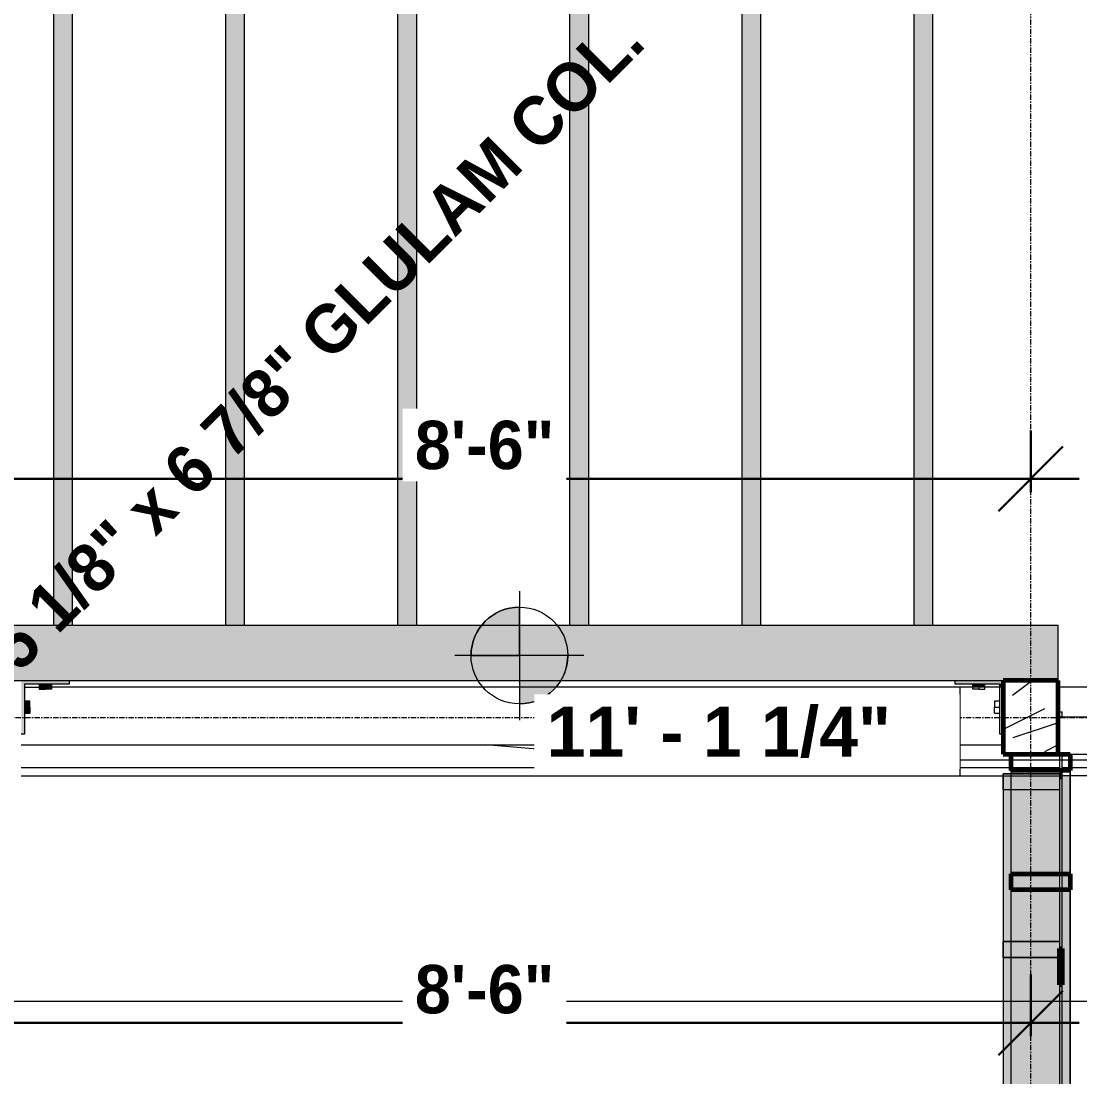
# Model space of a CAD drawing. Header units: inches. Extents: x -3226 to -1722, y 8184 to 8997.
# Drawn here: x -2425.6 to -2327.2, y 8593.1 to 8691.3 of the extents above; entities that cross this region are included whole.
import ezdxf

# ---------------------------------------------------------------- set-up
doc = ezdxf.new("R2010")
doc.units = ezdxf.units.IN
doc.header["$MEASUREMENT"] = 0
doc.linetypes.add('Grid Line 1_2_', pattern=[0.8749999999999999, 0.4999999999999999, -0.125, 0.125, -0.125])
for name, color, linetype, lineweight in [('A-ANNO-DIMS-1', 211, 'Continuous', 30), ('A-GLAZ-CWMG', 51, 'Continuous', 9), ('A-GLAZ-CWMG-2', 51, 'Continuous', 60), ('G-ANNO-DIMS', 111, 'Continuous', 9), ('G-ANNO-SYMB', 111, 'Continuous', 9), ('I-WALL', 2, 'Continuous', 18), ('S-BEAM', 12, 'Continuous', 9), ('S-BEAM-1', 63, 'Continuous', 9), ('S-BEAM-2', 143, 'Continuous', 9), ('S-BEAM-3', 193, 'Continuous', 9), ('S-BEAM-4', 12, 'Continuous', 60), ('S-COLS', 52, 'Continuous', 9), ('S-COLS-1', 7, 'Continuous', 9), ('S-COLS-2', 52, 'Continuous', 60), ('S-COLS-IDEN', 171, 'Continuous', 9), ('S-FSTN', 2, 'Continuous', 9), ('S-GRID-1', 1, 'Grid Line 1_2_', 9)]:
    doc.layers.add(name, color=color, linetype=linetype, lineweight=lineweight)
doc.layers.add('A-GLAZ-CWMG-1', color=235, linetype='Continuous', lineweight=9, transparency=0.4)
doc.styles.add('Arial_B', font='arialbd.ttf', dxfattribs={"height": 4.642857142857141})
doc.styles.add('Century Gothic_B', font='GOTHICB.TTF', dxfattribs={"height": 4.499999999999996})
doc.dimstyles.new('OD__1__Tol__', dxfattribs={"dimscale": 12, "dimtxt": 4.698757213728865, "dimasz": 0.5, "dimexe": 0.375, "dimexo": 0.2500000000000001, "dimgap": 0.06250000000000001, "dimtad": 1, "dimdec": 0, "dimzin": 3, "dimdsep": 46, "dimlunit": 4, "dimtxsty": 'Century Gothic_B', "dimblk1": 'OBLIQUE', "dimblk2": 'OBLIQUE', "dimsah": 1, "dimcen": 0.09, "dimdle": 0.375, "dimazin": 0, "dimtfac": 1, "dimtdec": 4, "dimtix": 1, "dimtmove": 0, "dimatfit": 3, "dimfxl": 1, "dimtvp": 1, "dimtfill": 1, "dimfrac": 2, "dimtolj": 1, "dimtzin": 0, "dimlwd": 30, "dimlwe": 30, "dimarcsym": 2})

# ---------------------------------------------------------------- blocks, each defined once
blk = doc.blocks.new('Timber-Column - 5 1_8_ x 6 7_8_ GLULAM COL_-1961978-FRAMING - 2ND FLOOR')
at = {"layer": 'S-COLS-1'}
h = blk.add_hatch(dxfattribs=at)
h.set_pattern_fill('FP_2', color=256, style=0, pattern_type=2)
h.set_pattern_definition([(216.87, (2334.973, -4163.885), (23.98977142872239, 15.99364285576162), [3.998, -35.986]), (206.565, (2339.771, -4166.284000000001), (-7.997080657381741, -7.996619158077422), [8.941, -8.941]), (198.435, (2339.771, -4170.282999999999), (-15.99384457876375, -7.997098260641131), [5.057999999999999, -20.23])])
h.paths.add_polyline_path([(-2.562500000002103, -3.437500000001392), (2.562499999999033, -3.437500000001392), (2.562500000000909, 3.437500000002756), (-2.562500000002103, 3.437500000002756), (-2.562500000002103, -0.4065051323297836)], flags=0)
at = {"layer": 'S-COLS-2'}
for p, q in [((-2.562500000000005, 3.437499999999996), (-2.562500000000005, -3.4375)), ((2.562499999999993, 3.437499999999996), (-2.562500000000005, 3.437499999999996)), ((2.562499999999993, -3.4375), (2.562499999999993, 3.437499999999996)), ((-2.562500000000005, -3.4375), (2.562499999999993, -3.4375))]:
    blk.add_line(p, q, dxfattribs=at)
blk = doc.blocks.new('Rectangular Mullion - Stud - Vertical-1966277-FRAMING - 2ND FLOOR')
at = {"layer": 'A-GLAZ-CWMG-2'}
for p, q in [((0, 0), (-1.5, 0)), ((-1.5, 0), (-1.5, -5.500000000000113)), ((0, -1.125000000188057), (0, 0)), ((-1.5, -5.500000000000113), (0, -5.500000000000113))]:
    blk.add_line(p, q, dxfattribs=at)
blk = doc.blocks.new('Rectangular Mullion - Stud - Base_Head-1810186-FRAMING - 2ND FLOOR')
at = {"layer": 'A-GLAZ-CWMG-1'}
for points in [[(-2328.08668384771, 8415.182662755384), (-2328.086683847709, 8433.366256505382), (-2333.586683847733, 8433.366256505384), (-2333.586683847733, 8415.182662755384)], [(-2328.086683847709, 8413.682662755376), (-2328.08668384771, 8415.182662755384), (-2333.586683847733, 8415.182662755384), (-2333.586683847733, 8413.682662755378)]]:
    blk.add_hatch(color=256, dxfattribs=at).paths.add_polyline_path(points, flags=0)
at = {"layer": 'A-GLAZ-CWMG'}
for p, q in [((-2333.586683847729, 8415.18266275538), (-2333.586683847707, 8433.36625650538)), ((-2333.586683847729, 8415.18266275538), (-2333.586683847707, 8433.36625650538)), ((-2328.086683847707, 8433.366256505373), (-2328.086683847729, 8415.182662755373)), ((-2328.086683847729, 8415.182662755373), (-2328.086683847707, 8433.366256505373)), ((-2333.58668384773, 8413.682662755378), (-2333.586683847729, 8415.18266275538)), ((-2333.58668384773, 8413.682662755378), (-2333.586683847729, 8415.18266275538)), ((-2328.086683847729, 8415.182662755373), (-2328.08668384773, 8413.682662755373)), ((-2328.08668384773, 8413.682662755373), (-2328.086683847729, 8415.182662755373))]:
    blk.add_line(p, q, dxfattribs=at)
blk = doc.blocks.new('Rectangular Mullion - Stud - Vertical-V7-FRAMING - 2ND FLOOR')
at = {"layer": 'A-GLAZ-CWMG'}
h = blk.add_hatch(dxfattribs=at)
h.set_pattern_fill('FP_7', color=256, style=0, pattern_type=2)
h.set_pattern_definition([(94.764, (-4151.751, 2328.087), (20.02931618821471, -264.3307305309629), [2.89, -286.108]), (78.69, (-4151.991, 2330.967), (14.76922922221695, 97.84663696919588), [3.671, -118.705]), (45, (-4151.271, 2334.567), (0, 24.0006183670338), [2.715, -31.226]), (43.152, (-4149.351, 2336.487), (358.505906509707, 337.5942767252627), [5.263999999999999, -521.0980000000001]), (77.005, (-4145.511, 2340.087), (-51.50723318222288, -215.1908780011646), [3.202, -316.9979999999999]), (90, (-4144.791, 2343.207), (-24, 24), [6, -18]), (99.46199999999997, (-4144.791, 2349.207), (16.21514078295856, -121.2976095988245), [2.92, -143.067]), (95.711, (-4145.271, 2328.087), (19.24913860139924, -216.4749802242839), [2.412, -238.785]), (90, (-4145.511, 2330.487), (-24, 24), [3.6, -20.4]), (61.699, (-4145.511, 2334.087), (141.1392946647662, 265.5406773952575), [3.543999999999999, -350.8119999999999]), (37.875, (-4143.831, 2337.207), (-122.5849696210112, -92.67717717440348), [5.472999999999999, -268.169]), (50.71100000000001, (-4139.511, 2340.567), (117.3845733059187, 146.1393804379483), [3.411, -337.693]), (83.66, (-4137.351, 2343.207), (18.7314135364156, 192.5853556813908), [4.347, -212.983]), (101.889, (-4136.871, 2347.527), (69.58287241230998, -336.5083835327913), [4.66, -461.336]), (96.70999999999997, (-4137.831, 2328.087), (-26.78553556260882, 215.6725673645682), [4.108, -406.7059999999999]), (86.633, (-4138.311, 2332.167), (21.19016941620646, 384.1656101346299), [4.087, -404.6180000000001]), (56.31, (-4138.071, 2336.247), (-35.07641904094049, -40.61546705707504), [4.327, -82.20700000000001]), (42.51, (-4135.670999999999, 2339.847), (262.0099371695428, 242.1715808872137), [3.907, -386.785]), (75.069, (-4132.791, 2342.487), (69.01056513406328, 264.79744534243), [3.726, -368.854]), (90, (-4131.831, 2346.087), (-24, 24), [2.88, -21.12]), (102.995, (-4131.831, 2348.967), (-51.50723318222286, 215.1908780011647), [3.202, -316.998]), (90, (-4155.831, 2335.527), (-24, 24), [0.063, -23.937]), (226.848, (-4152.231, 2338.887), (337.5942767252627, 358.505906509707), [5.263999999999999, -521.0980000000001]), (243.435, (-4131.831, 2335.047), (-4.799913509046251, -33.59960893084434), [2.147, -51.519]), (261.87, (-4132.791, 2333.127), (-17.27987513798594, -144.9601737037302), [3.394, -166.312]), (293.199, (-4133.271, 2329.767), (53.79380276673779, -117.5174285835651), [1.828, -180.951]), (63.435, (-4152.231, 2338.887), (4.799913509046254, 33.59960893084435), [2.683, -50.982]), (83.29000000000002, (-4151.031, 2341.287), (-26.78553556260885, -215.6725673645682), [4.108, -406.7059999999999]), (100.125, (-4150.550999999999, 2345.367), (-73.66378218911078, 407.7025083790818), [6.826000000000001, -675.804]), (100.305, (-4154.391, 2328.087), (-28.22483880559014, 143.2323319798936), [2.683, -265.6449999999999]), (74.476, (-4154.871, 2330.727), (-74.47540965250317, -263.3122991869006), [4.483999999999999, -443.873]), (47.121, (-4153.670999999999, 2335.047), (-289.8411279118968, -310.289715117597), [4.585, -453.934]), (55.305, (-4150.550999999999, 2338.407), (165.5030354409678, 241.7281733535124), [3.795, -375.679]), (80.538, (-4148.391, 2341.527), (16.21514078295858, 121.2976095988245), [4.38, -141.607]), (96.58200000000001, (-4147.670999999999, 2345.847), (46.17851199007276, -408.2103708731354), [6.281000000000001, -621.859]), (98.13, (-4148.391, 2328.087), (17.27987513798594, -144.9601737037302), [3.394, -166.312]), (78.69, (-4148.871, 2331.447), (14.76922922221695, 97.84663696919588), [3.671, -118.705]), (47.49000000000001, (-4148.151, 2335.047), (-242.1715808872137, -262.0099371695428), [3.907, -386.785]), (45, (-4145.511, 2337.927), (0, 24.0006183670338), [4.412, -29.529]), (72.64600000000002, (-4142.391, 2341.047), (-98.73318410026577, -311.1457208534661), [4.023, -398.29]), (93.36599999999999, (-4141.191, 2344.887), (21.18346445820954, -384.1659799143434), [4.086999999999999, -404.618]), (107.103, (-4141.431, 2348.967), (-75.37452470121625, 238.96152613353), [3.263999999999999, -323.1709999999999]), (98.74600000000001, (-4142.391, 2328.087), (-27.60680007974507, 167.4452974268223), [3.157, -312.514]), (75.069, (-4142.871, 2331.207), (69.01056513406328, 264.79744534243), [3.726, -368.854]), (57.995, (-4141.911, 2334.807), (-76.31397481393552, -117.3041158020383), [4.528, -221.887]), (40.101, (-4139.511, 2338.647), (-313.2440778337897, -262.5224570852152), [5.961, -590.186]), (74.05500000000002, (-4134.951, 2342.487), (-30.33941317919353, -94.18917250375533), [3.493999999999999, -171.228]), (96.00899999999999, (-4133.991, 2345.847), (-26.49841583853793, 239.7372668778218), [4.584999999999999, -453.934]), (113.199, (-4134.471, 2350.407), (-53.79380276673778, 117.5174285835651), [1.828, -180.951]), (99.46199999999997, (-4135.191, 2328.087), (16.21514078295856, -121.2976095988245), [2.92, -143.067]), (79.992, (-4135.670999999999, 2330.967), (45.2621938131503, 264.4835940776305), [4.143, -410.161]), (52.595, (-4134.951, 2335.047), (238.2169453167593, 313.363919411524), [5.135999999999999, -508.4859999999999]), (60.94500000000001, (-4155.831, 2339.127), (91.92571019735878, 170.2633482746983), [2.471, -244.624]), (79.21600000000001, (-4154.630999999999, 2341.287), (-74.20400149796552, -383.5801133931345), [5.131, -507.931]), (97.12499999999997, (-4153.670999999999, 2346.327), (18.09215437777888, -168.7389666881086), [5.805, -187.689])])
h.paths.add_polyline_path([(9.549694368615745e-12, -0.7500000001016359), (1.500000000009464, -0.7500000001033412), (1.500000000009123, -0.9999999999816963), (9.208633855450897e-12, -0.999999999979991)], flags=0)
for p, q in [((0, -0.7499999998837222), (0, 0)), ((0, 0), (1.5, 0)), ((1.5, 0), (1.5, -0.7499999998837221)), ((0, -5.5), (0, -0.9999999998838599)), ((1.5, -0.9999999998838599), (1.5, -5.5)), ((1.5, -5.5), (0, -5.5))]:
    blk.add_line(p, q, dxfattribs=at)
at = {"layer": 'A-GLAZ-CWMG-2'}
for p, q in [((1.5, 0), (0, 0)), ((0, 0), (0, -5.500000000000113)), ((1.5, -5.500000000000113), (1.5, 0)), ((0, -5.500000000000113), (1.5, -5.500000000000113))]:
    blk.add_line(p, q, dxfattribs=at)
blk = doc.blocks.new('Rectangular Mullion - Stud - Vertical-1966620-FRAMING - 2ND FLOOR')
at = {"layer": 'A-GLAZ-CWMG-1'}
for points in [[(-1.499999999996078, -0.2499999998783551), (-0.1874999999990621, -0.25000000002467), (-0.1875000000044338, -4.749999999901887), (-1.500000000001449, -4.749999999900353)], [(-1.500000000001449, -4.749999999900353), (-0.1875000000044338, -4.749999999901887), (-0.1875000000053717, -5.5000000000216), (-1.500000000002387, -5.500000000020065)]]:
    blk.add_hatch(color=256, dxfattribs=at).paths.add_polyline_path(points, flags=0)
at = {"layer": 'A-GLAZ-CWMG'}
for p, q in [((-1.5, -0.2499999998940024), (-1.5, -4.749999999887556)), ((0, -4.749999999887534), (0, -0.2499999998938507)), ((-1.5, -4.749999999887556), (-1.5, -5.5)), ((0, -5.5), (0, -4.749999999887534)), ((-1.5, -5.5), (-0.1875000000095443, -5.5)), ((-0.1875000000095443, -5.5), (0, -5.5))]:
    blk.add_line(p, q, dxfattribs=at)
blk = doc.blocks.new('Rectangular Mullion - Stud - Base_Head-1810192-FRAMING - 2ND FLOOR')
at = {"layer": 'A-GLAZ-CWMG-1'}
for points in [[(-2334.336683847664, 8586.053756517302), (-2333.586683847568, 8586.053756517302), (-2333.586683847568, 8604.237350267302), (-2334.33668384764, 8604.237350267302), (-2334.336683847664, 8590.835006505384)], [(-2329.08668384763, 8590.835006505384), (-2329.08668384763, 8592.335006505384), (-2333.58668384752, 8592.335006505384), (-2333.58668384752, 8590.835006505384)]]:
    blk.add_hatch(color=256, dxfattribs=at).paths.add_polyline_path(points, flags=0)
h = blk.add_hatch(color=256, dxfattribs=at)
h.paths.add_polyline_path([(-2329.086683847629, 8586.053756517302), (-2329.08668384763, 8590.835006505384), (-2333.58668384752, 8590.835006505384), (-2333.58668384752, 8586.053756517302)], flags=0)
h.paths.add_polyline_path([(-2329.08668384763, 8592.335006505384), (-2329.086683847523, 8604.237350267302), (-2333.58668384752, 8604.237350267302), (-2333.58668384752, 8592.335006505384)], flags=0)
at = {"layer": 'A-GLAZ-CWMG'}
blk.add_line((-2334.336683847615, 8604.237350267298), (-2334.336683847639, 8584.553756517296), dxfattribs=at)
blk.add_line((-2334.336683847615, 8604.237350267298), (-2334.336683847639, 8584.553756517296), dxfattribs=at)
blk = doc.blocks.new('Rectangular Mullion - Stud - Base_Head-1810193-FRAMING - 2ND FLOOR')
at = {"layer": 'A-GLAZ-CWMG-1'}
for points in [[(-2334.33668384764, 8605.737350267302), (-2333.586683847568, 8605.7373502673), (-2333.586683847497, 8619.819381505393), (-2334.336683847617, 8619.819381505393), (-2334.33668384764, 8610.518600255384)], [(-2329.086683847475, 8610.518600255382), (-2329.08668384762, 8612.018600255382), (-2333.586683847521, 8612.018600255382), (-2333.586683847521, 8610.518600255382)]]:
    blk.add_hatch(color=256, dxfattribs=at).paths.add_polyline_path(points, flags=0)
h = blk.add_hatch(color=256, dxfattribs=at)
h.paths.add_polyline_path([(-2333.586683847521, 8605.7373502673), (-2329.086683847475, 8605.7373502673), (-2329.086683847475, 8610.518600255382), (-2333.586683847521, 8610.518600255382)], flags=0)
h.paths.add_polyline_path([(-2329.08668384762, 8612.018600255382), (-2329.086683847475, 8619.819381505391), (-2333.586683847497, 8619.819381505393), (-2333.586683847521, 8612.018600255382)], flags=0)
at = {"layer": 'A-GLAZ-CWMG'}
for p, q in [((-2333.586683847483, 8621.319381505395), (-2334.336683847595, 8621.319381505396)), ((-2334.336683847595, 8621.319381505396), (-2333.586683847483, 8621.319381505395)), ((-2334.336683847595, 8621.319381505396), (-2334.336683847595, 8621.131881505386)), ((-2334.336683847595, 8621.319381505396), (-2334.336683847595, 8621.131881505386)), ((-2334.336683847595, 8621.131881505386), (-2334.336683847615, 8604.237350267298)), ((-2334.336683847595, 8621.131881505386), (-2334.336683847615, 8604.237350267298)), ((-2329.086683847489, 8621.31938150539), (-2333.586683847483, 8621.319381505395)), ((-2333.586683847483, 8621.319381505395), (-2329.086683847489, 8621.31938150539))]:
    blk.add_line(p, q, dxfattribs=at)
blk = doc.blocks.new('Rectangular Mullion - Stud - Vertical-1966618-FRAMING - 2ND FLOOR')
at = {"layer": 'A-GLAZ-CWMG-1'}
for points in [[(1.219291334564332e-11, -0.249999999990564), (1.500000000010914, -0.2499999999924398), (1.500000000005542, -4.749999999883811), (6.821210263296961e-12, -4.749999999881935)], [(5.883293852093629e-12, -5.500000000025351), (6.821210263296961e-12, -4.749999999928831), (1.500000000005542, -4.749999999930707), (1.500000000004604, -5.500000000027227)]]:
    blk.add_hatch(color=256, dxfattribs=at).paths.add_polyline_path(points, flags=0)
at = {"layer": 'A-GLAZ-CWMG'}
for p, q in [((0, -0.2499999999031348), (0, -4.749999999887374)), ((0, -4.749999999887374), (0, -0.2499999999031346)), ((1.5, -4.749999999887374), (1.5, -0.2499999999031346)), ((1.5, -0.2499999999031342), (1.5, -4.749999999887374)), ((0, -4.749999999887374), (0, -5.5)), ((0, -5.5), (0, -4.749999999887374)), ((1.5, -5.5), (1.5, -4.749999999887374)), ((1.5, -4.749999999887374), (1.5, -5.5)), ((0, -5.5), (1.5, -5.5)), ((1.5, -5.5), (0, -5.5))]:
    blk.add_line(p, q, dxfattribs=at)
blk = doc.blocks.new('Rectangular Mullion - Stud - Base_Head-1945273-FRAMING - 2ND FLOOR')
at = {"layer": 'A-GLAZ-CWMG-1'}
for points in [[(-2328.836683847598, 8612.018600255384), (-2328.086683847544, 8612.018600255382), (-2328.086683847484, 8621.131881505391), (-2328.836683847598, 8621.131881505391), (-2328.836683847492, 8618.52296694523)], [(-2328.086683847544, 8610.518600255382), (-2328.086683847544, 8612.018600255382), (-2328.836683847598, 8612.018600255384), (-2328.836683847597, 8610.518600255384)]]:
    blk.add_hatch(color=256, dxfattribs=at).paths.add_polyline_path(points, flags=0)
at = {"layer": 'A-GLAZ-CWMG'}
for p, q in [((-2329.086683847489, 8621.631881505387), (-2333.586683847482, 8621.631881505393)), ((-2333.586683847482, 8621.631881505393), (-2329.086683847489, 8621.631881505387)), ((-2333.586683847494, 8612.01860025538), (-2333.586683847482, 8621.631881505393)), ((-2333.586683847483, 8621.131881505386), (-2333.586683847482, 8621.631881505393)), ((-2333.586683847494, 8612.01860025538), (-2333.586683847483, 8621.131881505386)), ((-2328.086683847482, 8621.631881505386), (-2328.836683847489, 8621.631881505387)), ((-2328.836683847489, 8621.631881505387), (-2328.086683847482, 8621.631881505386)), ((-2328.086683847482, 8621.631881505386), (-2328.086683847483, 8621.131881505386)), ((-2328.086683847494, 8612.018600255373), (-2328.086683847482, 8621.631881505386)), ((-2328.086683847483, 8621.131881505386), (-2328.086683847494, 8612.018600255373)), ((-2333.586683847496, 8610.51860025538), (-2333.586683847494, 8612.01860025538)), ((-2333.586683847496, 8610.51860025538), (-2333.586683847494, 8612.01860025538)), ((-2328.086683847494, 8612.018600255373), (-2328.086683847495, 8610.518600255373)), ((-2328.086683847495, 8610.518600255373), (-2328.086683847494, 8612.018600255373))]:
    blk.add_line(p, q, dxfattribs=at)
blk = doc.blocks.new('LVL-Laminated Veneer Lumber - _2_-1 3_4_ x 11 7_8_ LVL-1960504-FRAMING - 2ND FLOOR')
at = {"layer": 'S-BEAM'}
for p, q in [((-153.7187500000003, 1.749999999999959), (-149.5937500000648, 1.749999999999959)), ((-153.7187500000003, -1.750000000000173), (-152.5937499998135, -1.750000000000173)), ((-152.5937499998135, -1.750000000000173), (-149.5937500000648, -1.750000000000173))]:
    blk.add_line(p, q, dxfattribs=at)
blk = doc.blocks.new('Dimension Lumber - GLULAM - 5_125 in_ x 15 in_-2273401-FRAMING - 2ND FLOOR')
at = {"layer": 'S-BEAM-1'}
blk.add_hatch(color=256, dxfattribs=at).paths.add_polyline_path([(24.7600049736418, -2.56249999999639), (56.37499999999766, -2.562499999996049), (56.37499999999766, 2.562500000005087), (-42.62500000000301, 2.562500000004149), (-42.62500000000301, -2.562499999994855), (-26.98443985661003, -2.562499999996816)], flags=0)
at = {"layer": 'S-BEAM'}
for p, q in [((-42.62500000000059, 2.562499999999959), (56.37500000000005, 2.562499999999959)), ((56.37500000000005, -2.562500000000172), (56.37500000000005, 2.562499999999959)), ((-42.62500000000059, -2.562500000000172), (51.24999999999695, -2.562500000000172))]:
    blk.add_line(p, q, dxfattribs=at)
blk = doc.blocks.new('Structural Framing 17 - Structural Framing 17-1885627-FRAMING - 2ND FLOOR')
at = {"layer": 'S-BEAM'}
blk.add_hatch(color=256, dxfattribs=at).paths.add_polyline_path([(8601.701506656615, 2329.08668384749), (8601.701506656615, 2328.836683847632), (8605.063417541827, 2328.836683847632), (8605.063417541827, 2329.08668384749), (8604.237350267298, 2329.08668384749)], flags=0)
at = {"layer": 'S-BEAM-3'}
h = blk.add_hatch(color=256, dxfattribs=at)
h.paths.add_polyline_path([(8513.60063150538, 2328.836683847703), (8528.501779513263, 2328.836683847703), (8528.501779513263, 2329.086683847494), (8513.60063150538, 2329.086683847645)], flags=0)
h.paths.add_polyline_path([(8566.782598527545, 2329.086683847645), (8566.782598527545, 2328.836683847679), (8571.151412755378, 2328.836683847679), (8571.151412755378, 2329.086683847645)], flags=0)
h.paths.add_polyline_path([(8572.651412755378, 2328.836683847655), (8590.83500650538, 2328.836683847655), (8590.83500650538, 2329.086683847645), (8572.651412755378, 2329.086683847645)], flags=0)
h.paths.add_polyline_path([(8592.335006505378, 2329.086683847645), (8592.335006505378, 2328.836683847632), (8601.701506656615, 2328.836683847632), (8601.701506656615, 2329.086683847645)], flags=0)
h = blk.add_hatch(color=256, dxfattribs=at)
h.paths.add_polyline_path([(8533.284225255378, 2328.836683847679), (8551.46781900538, 2328.836683847679), (8551.46781900538, 2329.08668384749), (8533.284225255378, 2329.08668384749)], flags=0)
h.paths.add_polyline_path([(8552.96781900538, 2329.08668384749), (8552.96781900538, 2328.836683847679), (8566.782598527545, 2328.836683847679), (8566.782598527545, 2329.08668384749), (8557.403691522586, 2329.08668384749)], flags=0)
h.paths.add_polyline_path([(8605.063417541827, 2329.08668384749), (8605.063417541827, 2328.836683847632), (8610.518600255378, 2328.836683847632), (8610.518600255378, 2329.08668384749)], flags=0)
h.paths.add_polyline_path([(8612.018600255378, 2329.08668384749), (8612.018600255378, 2328.836683847612), (8620.870815549735, 2328.836683847612), (8620.870815549735, 2329.08668384749), (8618.522966945224, 2329.08668384749)], flags=0)
blk.add_hatch(color=256, dxfattribs=at).paths.add_polyline_path([(8620.870815549735, 2329.08668384749), (8620.870815549735, 2328.836683847612), (8621.631881505391, 2328.836683847612), (8621.631881505391, 2329.08668384751), (8621.131881505386, 2329.08668384751)], flags=0)
at = {"layer": 'S-BEAM'}
for p, q in [((8601.701506656611, 2329.086683847537), (8592.335006505371, 2329.086683847548)), ((8592.335006505371, 2328.836683847548), (8601.701506656611, 2328.836683847536)), ((8610.518600255371, 2329.086683847395), (8605.063417541824, 2329.086683847402)), ((8605.063417541824, 2328.836683847401), (8610.518600255371, 2328.836683847395)), ((8612.018600255371, 2329.086683847393), (8610.518600255371, 2329.086683847395)), ((8610.518600255371, 2328.836683847395), (8612.018600255371, 2328.836683847393)), ((8620.870815549732, 2329.086683847383), (8612.018600255371, 2329.086683847393)), ((8612.018600255371, 2328.836683847393), (8620.870815549732, 2328.836683847383)), ((8621.631881505384, 2329.086683847504), (8620.870815549732, 2329.086683847505)), ((8620.870815549732, 2329.086683847383), (8620.870815549732, 2328.836683847383)), ((8620.870815549732, 2328.836683847505), (8621.631881505384, 2328.836683847504)), ((8621.747839249145, 2329.086683847504), (8621.631881505384, 2329.086683847504)), ((8621.631881505384, 2328.836683847504), (8621.747839249145, 2328.836683847504)), ((8621.747839249145, 2328.836683847504), (8621.747839249145, 2329.086683847504)), ((8622.631881505384, 2329.08668384738), (8621.747839249147, 2329.086683847381)), ((8621.747839249147, 2328.836683847381), (8622.62207758387, 2328.83668384738)), ((8623.131881505384, 2329.08668384738), (8622.631881505384, 2329.08668384738)), ((8622.631881505384, 2328.83668384738), (8623.131881505384, 2328.836683847379)), ((8627.094818779728, 2329.086683847375), (8626.631881505384, 2329.086683847376)), ((8626.631881505384, 2328.836683847375), (8627.094818779728, 2328.836683847375)), ((8627.094818779728, 2329.086683847375), (8627.094818779728, 2328.836683847375))]:
    blk.add_line(p, q, dxfattribs=at)
at = {"layer": 'S-BEAM-4'}
for p, q in [((8601.701506656611, 2329.086683847537), (8605.063417541824, 2329.086683847533)), ((8601.701506656611, 2328.836683847536), (8601.701506656611, 2329.086683847537)), ((8605.063417541824, 2328.836683847532), (8601.701506656611, 2328.836683847536)), ((8605.063417541824, 2329.086683847533), (8605.063417541824, 2328.836683847532))]:
    blk.add_line(p, q, dxfattribs=at)
blk = doc.blocks.new('Rectangular Mullion - Stud - Vertical-1966281-FRAMING - 2ND FLOOR')
at = {"layer": 'A-GLAZ-CWMG'}
for p, q in [((-1.5, -0.7500000000058359), (-1.5, 0)), ((-1.5, 0), (0, 0)), ((0, 0), (0, -1.125000000188067)), ((-1.5, -5.5), (-1.5, -1.000000000005967)), ((0, -5.5), (-1.5, -5.5))]:
    blk.add_line(p, q, dxfattribs=at)
blk = doc.blocks.new('Rectangular Mullion - Stud - Base_Head-1966215-FRAMING - 2ND FLOOR')
at = {"layer": 'A-GLAZ-CWMG'}
for p, q in [((-2333.586683847729, 8415.18266275538), (-2333.586683847707, 8433.36625650538)), ((-2333.586683847729, 8415.18266275538), (-2333.586683847707, 8433.36625650538)), ((-2328.086683847707, 8433.366256505373), (-2328.086683847729, 8415.182662755373)), ((-2328.086683847729, 8415.182662755373), (-2328.086683847707, 8433.366256505373)), ((-2333.58668384773, 8413.68266275538), (-2333.586683847729, 8415.18266275538)), ((-2333.58668384773, 8413.68266275538), (-2333.586683847729, 8415.18266275538)), ((-2328.086683847729, 8415.182662755373), (-2328.08668384773, 8413.682662755373)), ((-2328.08668384773, 8413.682662755373), (-2328.086683847729, 8415.182662755373))]:
    blk.add_line(p, q, dxfattribs=at)
blk = doc.blocks.new('Rectangular Mullion - Stud - Base_Head-1966216-FRAMING - 2ND FLOOR')
at = {"layer": 'A-GLAZ-CWMG'}
for p, q in [((-2329.086683847489, 8621.631881505387), (-2333.586683847482, 8621.631881505393)), ((-2333.586683847482, 8621.631881505393), (-2329.086683847489, 8621.631881505387)), ((-2333.586683847494, 8612.01860025538), (-2333.586683847482, 8621.631881505393)), ((-2333.586683847494, 8612.01860025538), (-2333.586683847482, 8621.631881505393)), ((-2328.086683847482, 8621.631881505386), (-2328.836683847489, 8621.631881505387)), ((-2328.836683847489, 8621.631881505387), (-2328.086683847482, 8621.631881505386)), ((-2328.086683847482, 8621.631881505386), (-2328.086683847494, 8612.018600255373)), ((-2328.086683847494, 8612.018600255373), (-2328.086683847482, 8621.631881505386)), ((-2333.586683847496, 8610.51860025538), (-2333.586683847494, 8612.01860025538)), ((-2333.586683847496, 8610.51860025538), (-2333.586683847494, 8612.01860025538)), ((-2328.086683847494, 8612.018600255373), (-2328.086683847495, 8610.518600255373)), ((-2328.086683847495, 8610.518600255373), (-2328.086683847494, 8612.018600255373))]:
    blk.add_line(p, q, dxfattribs=at)
blk = doc.blocks.new('060523 - W_P_C - Fastenings - Column Base _ Top with X Bracing - Custom - CUSTOM - L5_x5_x5_16_x13_ - RAW STEEL-V28-FRAMING - 2ND FLOOR')
at = {"layer": 'S-FSTN'}
for points in [[(3.749999999995907, -1.937500000003268), (3.749999999995822, 2.249999999996845), (3.437499999997555, 2.249999999996845), (3.437499999997555, -2.250000000002984), (3.749999999995907, -2.250000000002984)], [(4.249999999994514, 0.562499999994884), (3.749999999995822, 0.562499999994884), (3.749999999995822, -5.712763595511205e-12), (4.249999999994514, -5.798028723802417e-12)], [(4.249999999994514, -5.798028723802417e-12), (3.749999999995822, -5.712763595511205e-12), (3.749999999995822, -0.5625000000056274), (4.249999999994514, -0.5625000000056274)], [(8.437499999995905, -1.937500000003268), (3.749999999995907, -1.937500000003268), (3.749999999995907, -2.250000000002984), (8.437499999995905, -2.250000000002984)], [(5.937499999993405, -1.937500000003268), (5.92132380967456, -1.437500000004661), (5.374999999993491, -1.437500000004661), (5.374999999993491, -1.937500000003268), (5.840442858079995, -1.937500000003268)], [(6.499999999994002, -1.437500000004661), (5.937499999993405, -1.437500000004661), (5.937499999993405, -1.937500000003268), (6.499999999994002, -1.937500000003268)]]:
    blk.add_hatch(color=256, dxfattribs=at).paths.add_polyline_path(points, flags=0)
for p, q in [((3.750000000000279, 2.249999999999757), (3.43750000000028, 2.249999999999758)), ((3.750000000000272, -1.937500000000363), (3.75000000000028, 2.249999999999757)), ((3.74999999999892, 0.5624999999978023), (4.249999999998909, 0.5624999999978013)), ((4.249999999998908, 0.5624999999978013), (4.2499999999989, -2.895100825739405e-12)), ((4.249999999998901, -2.895142598434447e-12), (3.749999999998912, -2.894198908863515e-12)), ((3.749999999998917, -0.5625000000026895), (4.249999999998907, -0.5625000000026904)), ((4.249999999998907, -0.5625000000026904), (4.2499999999989, -2.895100825739405e-12)), ((3.750000000000326, -1.937500000000363), (8.437500000000323, -1.937500000000361)), ((5.937499999997687, -1.437500000001741), (5.374999999997893, -1.437500000001736)), ((5.374999999997893, -1.437500000001736), (5.374999999997893, -1.937500000001725)), ((5.937499999997686, -1.93750000000173), (5.937499999997686, -1.437500000001741)), ((5.937499999997687, -1.437500000001741), (6.499999999998385, -1.437500000001735)), ((6.499999999998385, -1.937500000001724), (6.499999999998385, -1.437500000001735)), ((8.437500000000323, -1.937500000000361), (8.437500000000323, -2.250000000000361))]:
    blk.add_line(p, q, dxfattribs=at)
blk = doc.blocks.new('Plywood Web Joist - 11 7_8_ TJI360 _ 16_ O_C_-1967457-FRAMING - 2ND FLOOR')
at = {"layer": 'S-BEAM-2'}
blk.add_hatch(color=256, dxfattribs=at).paths.add_polyline_path([(119.1874999999947, 0.8749999999986925), (-115.5000000000039, 0.8749999999983514), (-115.5000000000039, -0.8750000000021031), (119.1874999999947, -0.875000000001762)], flags=0)
at = {"layer": 'S-BEAM'}
for p, q in [((-115.5000000000011, 0.8749999999999303), (119.1874999999996, 0.8749999999999303)), ((-115.5000000000011, -0.8750000000000687), (119.1874999999996, -0.8750000000000687))]:
    blk.add_line(p, q, dxfattribs=at)
blk = doc.blocks.new('060523 - W_P_C - Fastenings - Column Base _ Top with X Bracing - Custom - CUSTOM - L5_x5_x5_16_x13_ - RAW STEEL-V42-FRAMING - 2ND FLOOR')
at = {"layer": 'S-FSTN'}
for points in [[(3.749999999997356, 1.937499999998579), (3.749999999997356, 2.249999999998294), (3.437500000015376, 2.249999999998294), (3.437500000015376, -2.250000000001705), (3.749999999997271, -2.250000000001705), (3.749999999997271, 1.632227388771355)], [(4.062500000016171, 2.249999999998294), (3.749999999997356, 2.249999999998294), (3.749999999997356, 1.937499999998579), (4.062500000016171, 1.937499999998579)], [(4.062500000016171, 8.526512829121201e-13), (4.062500000016171, 0.5625000000008525), (3.749999999997271, 0.5625000000008525), (3.749999999997271, 8.526512829121201e-13)], [(4.062500000016171, -0.09705714191272817), (4.062500000016171, 8.526512829121201e-13), (3.749999999997271, 8.526512829121201e-13), (3.749999999997271, -0.5624999999996588), (4.062500000016171, -0.5624999999996588)]]:
    blk.add_hatch(color=256, dxfattribs=at).paths.add_polyline_path(points, flags=0)
for p, q in [((8.437500000000323, 2.250000000000361), (8.437500000000323, 1.937500000000361)), ((4.062500000020746, 1.937500000000363), (3.750000000000326, 1.937500000000363)), ((3.75000000000028, -2.249999999999757), (3.750000000000272, 1.937500000000363)), ((8.437500000000323, 1.937500000000361), (4.062500000020746, 1.937500000000363)), ((5.374999999997893, 1.937500000001725), (5.374999999997893, 1.437500000001736)), ((5.374999999997893, 1.437500000001736), (5.937499999997687, 1.437500000001741)), ((5.937499999997686, 1.437500000001741), (5.937499999997686, 1.93750000000173)), ((6.499999999998385, 1.437500000001735), (5.937499999997687, 1.437500000001741)), ((6.499999999998385, 1.437500000001735), (6.499999999998385, 1.937500000001724)), ((4.062500000020671, 0.5625000000026901), (3.749999999998917, 0.5625000000026895)), ((3.749999999998912, 2.894198908863515e-12), (4.062500000020635, 2.894788714845389e-12)), ((4.249999999998907, 0.5625000000026904), (4.062500000020671, 0.5625000000026901)), ((4.062500000020635, 2.894788714845389e-12), (4.249999999998901, 2.895142598434447e-12)), ((4.2499999999989, 2.895100825739405e-12), (4.249999999998907, 0.5625000000026904)), ((4.2499999999989, 2.895100825739405e-12), (4.249999999998908, -0.5624999999978013)), ((4.062500000020512, -0.5624999999978016), (3.74999999999892, -0.5624999999978023)), ((4.249999999998909, -0.5624999999978013), (4.062500000020512, -0.5624999999978016)), ((3.43750000000028, -2.249999999999758), (3.750000000000279, -2.249999999999757))]:
    blk.add_line(p, q, dxfattribs=at)
blk = doc.blocks.new('_Oblique')
at = {"color": 0, "linetype": 'ByBlock', "lineweight": -2}
blk.add_line((-0.5, -0.5), (0.5, 0.5), dxfattribs=at)
blk = doc.blocks.new('DIMBLOCK1-FRAMING - 2ND FLOOR')
at = {"layer": 'A-ANNO-DIMS-1', "color": 0, "lineweight": 30, "transparency": 16777216}
for p, q in [((-2433.336683847667, 8596.90720452297), (-2433.336683847667, 8602.649845210088)), ((-2331.774183847667, 8596.90720452297), (-2331.774183847667, 8602.649845210088)), ((-2327.274183847667, 8598.149845210088), (-2437.836683847667, 8598.149845210088))]:
    blk.add_line(p, q, dxfattribs=at)
at = {"layer": 'Defpoints', "color": 0, "transparency": 16777216}
for p in [(-2433.336683847667, 8598.149845210088), (-2433.336683847667, 8593.90720452297), (-2331.774183847667, 8593.90720452297)]:
    blk.add_point(p, dxfattribs=at)
at = {"layer": 'A-ANNO-DIMS-1', "color": 0, "lineweight": 30, "transparency": 16777216, "xscale": 5.999999999999999, "yscale": 5.999999999999999, "zscale": 5.999999999999999, "rotation": 180}
blk.add_blockref('_Oblique', (-2433.336683847667, 8598.149845210088), dxfattribs=at)
at = {"layer": 'A-ANNO-DIMS-1', "color": 0, "lineweight": 30, "transparency": 16777216, "xscale": 5.999999999999999, "yscale": 5.999999999999999, "zscale": 5.999999999999999}
blk.add_blockref('_Oblique', (-2331.774183847667, 8598.149845210088), dxfattribs=at)
at = {"layer": 'A-ANNO-DIMS-1', "color": 0, "transparency": 16777216, "insert": (-2382.555433847667, 8601.263033534831), "char_height": 4.499999999999996, "attachment_point": 5, "style": 'Century Gothic_B', "bg_fill": 3, "box_fill_scale": 1.25, "bg_fill_color": 256, "bg_fill_true_color": 13158600, "bg_fill_transparency": 0}
blk.add_mtext('\\A1;8\'-6"', dxfattribs=at)
blk = doc.blocks.new('DIMBLOCK5-FRAMING - 2ND FLOOR')
at = {"layer": 'A-ANNO-DIMS-1', "color": 0, "lineweight": 30, "transparency": 16777216}
for p, q in [((-2433.336683847667, 8647.513882881867), (-2433.336683847667, 8653.256523568987)), ((-2331.774183847667, 8647.513882881867), (-2331.774183847667, 8653.256523568987)), ((-2327.274183847667, 8648.756523568987), (-2437.836683847667, 8648.756523568987))]:
    blk.add_line(p, q, dxfattribs=at)
at = {"layer": 'Defpoints', "color": 0, "transparency": 16777216}
for p in [(-2433.336683847667, 8648.756523568987), (-2433.336683847667, 8644.513882881867), (-2331.774183847667, 8644.513882881867)]:
    blk.add_point(p, dxfattribs=at)
at = {"layer": 'A-ANNO-DIMS-1', "color": 0, "lineweight": 30, "transparency": 16777216, "xscale": 5.999999999999999, "yscale": 5.999999999999999, "zscale": 5.999999999999999, "rotation": 180}
blk.add_blockref('_Oblique', (-2433.336683847667, 8648.756523568987), dxfattribs=at)
at = {"layer": 'A-ANNO-DIMS-1', "color": 0, "lineweight": 30, "transparency": 16777216, "xscale": 5.999999999999999, "yscale": 5.999999999999999, "zscale": 5.999999999999999}
blk.add_blockref('_Oblique', (-2331.774183847667, 8648.756523568987), dxfattribs=at)
at = {"layer": 'A-ANNO-DIMS-1', "color": 0, "transparency": 16777216, "insert": (-2382.555433847667, 8651.86971189373), "char_height": 4.499999999999996, "attachment_point": 5, "style": 'Century Gothic_B', "bg_fill": 3, "box_fill_scale": 1.25, "bg_fill_color": 256, "bg_fill_true_color": 13158600, "bg_fill_transparency": 0}
blk.add_mtext('\\A1;8\'-6"', dxfattribs=at)
blk = doc.blocks.new('Spot Elevations - Spot Elevation - Target Filled-1560264-FRAMING - 2ND FLOOR')
at = {"layer": 'G-ANNO-DIMS'}
h = blk.add_hatch(color=256, dxfattribs=at)
edge = h.paths.add_edge_path(flags=0)
edge.add_line((1.249000902703301e-16, 0), (-0.09374999999999985, 0))
edge.add_arc((5.724587470723462e-16, -3.434752482434078e-16), 0.09375000000000037, 90.00000000000063, 180.0000000000002, ccw=False)
edge.add_line((1.249000902703301e-16, 0.09375000000000007), (1.249000902703301e-16, 0))
h = blk.add_hatch(color=256, dxfattribs=at)
edge = h.paths.add_edge_path(flags=0)
edge.add_line((1.249000902703301e-16, 0), (0.09375000000000029, 0))
edge.add_arc((2.289834988289385e-16, 6.245004513516504e-17), 0.09374999999999996, 269.99999999999955, 359.99999999999966, ccw=False)
edge.add_line((1.249000902703301e-16, -0.09375), (1.249000902703301e-16, 0))
for p, q in [((-2.706168622523819e-16, 0.1243846875261664), (-2.706168622523819e-16, -0.125)), ((1.249000902703301e-16, 0), (1.249000902703301e-16, 0.09375000000000007)), ((0.1250000000000001, 7.067913962433002e-16), (-0.1249999999999998, 7.067913962433002e-16)), ((-0.09374999999999985, 0), (1.249000902703301e-16, 0)), ((1.249000902703301e-16, 0), (1.249000902703301e-16, -0.09375)), ((0.09375000000000029, 0), (1.249000902703301e-16, 0))]:
    blk.add_line(p, q, dxfattribs=at)
blk.add_circle((1.249000902703301e-16, 0), 0.09375000000000007, dxfattribs=at)
for centre, radius, start, end in [((5.724587470723462e-16, -3.434752482434078e-16), 0.09375000000000037, 90.00000000000026, 179.9999999999999), ((2.289834988289385e-16, 6.245004513516504e-17), 0.09374999999999996, 269.9999999999992, 359.9999999999993)]:
    blk.add_arc(centre, radius, start, end, dxfattribs=at)

msp = doc.modelspace()

# ---------------------------------------------------------------- linework, layer by layer
at = {"layer": 'G-ANNO-SYMB'}
msp.add_line((-3196.82700310181, 8600.16698472336), (-1800.378008586268, 8600.166984723357), dxfattribs=at)
at = {"layer": 'I-WALL'}
for p, q in [((-2425.336683847665, 8629.381881505387), (-2423.961683847668, 8629.381881505387)), ((-2334.336683847669, 8629.381881505387), (-2422.836683847665, 8629.381881505387)), ((-2338.336683847736, 8621.131881505387), (-2338.336683847736, 8629.381881505387)), ((-2325.086683847732, 8629.381881505387), (-2329.211683847669, 8629.381881505387)), ((-2425.649183847665, 8624.006881505386), (-2334.336683847669, 8624.006881505386)), ((-2356.975333203069, 8621.881881505386), (-2382.475333203041, 8624.006881505384)), ((-2338.336683847736, 8622.631881505387), (-2291.33668384772, 8622.631881505387)), ((-2329.086683847366, 8621.881881505387), (-2425.649183847665, 8621.881881505387)), ((-2425.649183847665, 8621.131881505387), (-2329.086683847489, 8621.131881505387)), ((-2324.336683847734, 8621.881881505387), (-2328.836683847366, 8621.881881505387)), ((-2016.336683847666, 8621.131881505387), (-2328.836683847489, 8621.131881505387))]:
    msp.add_line(p, q, dxfattribs=at)
at = {"layer": 'S-GRID-1'}
for p, q in [((-2331.774183847666, 8230.729629666277), (-2331.774183847667, 8939.78737971171)), ((-3180.417496703272, 8626.56938150539), (-1746.226637471095, 8626.569381505386))]:
    msp.add_line(p, q, dxfattribs=at)

# ---------------------------------------------------------------- block references
at = {"layer": 'A-GLAZ-CWMG', "extrusion": (0, 0, -1)}
for name, p, rotation in [('Rectangular Mullion - Stud - Vertical-1966277-FRAMING - 2ND FLOOR', (2328.08668384748, 8623.131881505386), 90.00000000006838), ('Rectangular Mullion - Stud - Vertical-1966281-FRAMING - 2ND FLOOR', (2328.08668384748, 8623.131881505386), 90.00000000006838), ('Rectangular Mullion - Stud - Vertical-1966620-FRAMING - 2ND FLOOR', (2328.836683847595, 8621.31938150539), 90.00000000006833), ('Rectangular Mullion - Stud - Vertical-V7-FRAMING - 2ND FLOOR', (2328.086683847495, 8610.518600255373), 90.00000000006838), ('Rectangular Mullion - Stud - Vertical-1966618-FRAMING - 2ND FLOOR', (2328.836683847615, 8604.23735026729), 90.00000000006833)]:
    msp.add_blockref(name, p, dxfattribs=dict(at, rotation=rotation))
at = {"layer": 'A-GLAZ-CWMG'}
for name, p in [('Rectangular Mullion - Stud - Base_Head-1810193-FRAMING - 2ND FLOOR', (0, 0)), ('Rectangular Mullion - Stud - Base_Head-1945273-FRAMING - 2ND FLOOR', (0, 0)), ('Rectangular Mullion - Stud - Base_Head-1966216-FRAMING - 2ND FLOOR', (0, 0)), ('Rectangular Mullion - Stud - Base_Head-1810186-FRAMING - 2ND FLOOR', (0, 177.1523437500395)), ('Rectangular Mullion - Stud - Base_Head-1966215-FRAMING - 2ND FLOOR', (0, 177.1523437500395)), ('Rectangular Mullion - Stud - Base_Head-1810192-FRAMING - 2ND FLOOR', (0, 0))]:
    msp.add_blockref(name, p, dxfattribs=at)
at = {"layer": 'G-ANNO-DIMS', "xscale": 47.99999999999997, "yscale": 47.99999999999997, "zscale": 47.99999999999997}
msp.add_blockref('Spot Elevations - Spot Elevation - Target Filled-1560264-FRAMING - 2ND FLOOR', (-2379.317174122864, 8632.322551481397), dxfattribs=at)
at = {"layer": 'S-BEAM'}
for name, p, rotation in [('Plywood Web Joist - 11 7_8_ TJI360 _ 16_ O_C_-1967457-FRAMING - 2ND FLOOR', (-2421.774183847665, 8754.319381505387), 269.9999999999999), ('Plywood Web Joist - 11 7_8_ TJI360 _ 16_ O_C_-1967457-FRAMING - 2ND FLOOR', (-2405.774183847665, 8754.319381505387), 269.9999999999999), ('Plywood Web Joist - 11 7_8_ TJI360 _ 16_ O_C_-1967457-FRAMING - 2ND FLOOR', (-2389.774183847665, 8754.319381505387), 269.9999999999999), ('Plywood Web Joist - 11 7_8_ TJI360 _ 16_ O_C_-1967457-FRAMING - 2ND FLOOR', (-2373.774183847665, 8754.319381505387), 269.9999999999999), ('Plywood Web Joist - 11 7_8_ TJI360 _ 16_ O_C_-1967457-FRAMING - 2ND FLOOR', (-2357.774183847665, 8754.319381505387), 269.9999999999999), ('Plywood Web Joist - 11 7_8_ TJI360 _ 16_ O_C_-1967457-FRAMING - 2ND FLOOR', (-2341.774183847665, 8754.319381505387), 269.9999999999999), ('Structural Framing 17 - Structural Framing 17-1885627-FRAMING - 2ND FLOOR', (0, 0), 89.9999999999999)]:
    msp.add_blockref(name, p, dxfattribs=dict(at, rotation=rotation))
for name, p in [('Dimension Lumber - GLULAM - 5_125 in_ x 15 in_-2273401-FRAMING - 2ND FLOOR', (-2385.586683847665, 8632.569381505387)), ('LVL-Laminated Veneer Lumber - _2_-1 3_4_ x 11 7_8_ LVL-1960504-FRAMING - 2ND FLOOR', (-2175.492933847667, 8624.881881505387))]:
    msp.add_blockref(name, p, dxfattribs=at)
at = {"layer": 'S-COLS'}
msp.add_blockref('Timber-Column - 5 1_8_ x 6 7_8_ GLULAM COL_-1961978-FRAMING - 2ND FLOOR', (-2331.774183847668, 8626.569381505387), dxfattribs=at)
at = {"layer": 'S-FSTN'}
for name, p, rotation in [('060523 - W_P_C - Fastenings - Column Base _ Top with X Bracing - Custom - CUSTOM - L5_x5_x5_16_x13_ - RAW STEEL-V28-FRAMING - 2ND FLOOR', (-2423.399183847665, 8633.444381505406), 269.9999999999997), ('060523 - W_P_C - Fastenings - Column Base _ Top with X Bracing - Custom - CUSTOM - L5_x5_x5_16_x13_ - RAW STEEL-V42-FRAMING - 2ND FLOOR', (-2336.586683847669, 8633.444381505406), 269.9999999999999)]:
    msp.add_blockref(name, p, dxfattribs=dict(at, rotation=rotation))

# ---------------------------------------------------------------- texts
at = {"layer": 'S-COLS-IDEN', "insert": (-2429.012749150598, 8633.820394616887), "char_height": 4.499999999999996, "width": 104.8379999999999, "attachment_point": 1, "rotation": 45, "style": 'Century Gothic_B'}
msp.add_mtext('5 1/8" x 6 7/8" GLULAM COL.', dxfattribs=at)

# ---------------------------------------------------------------- next in the draw order: texts
at = {"layer": 'G-ANNO-DIMS', "insert": (-2376.776894811288, 8627.55767994516), "char_height": 4.642857142857141, "width": 37.24304160688665, "attachment_point": 1, "line_spacing_factor": 0.9417779076525878, "style": 'Arial_B', "bg_fill": 3, "box_fill_scale": 1.25, "bg_fill_color": 256, "bg_fill_true_color": 13158600, "bg_fill_transparency": 0}
msp.add_mtext('11\' - 1 1/4"', dxfattribs=at)

# ---------------------------------------------------------------- next in the draw order: dimensions: what is measured, and where the dimension line sits
at = {"layer": 'A-ANNO-DIMS-1'}
for base, p1, p2, override, picture, middle in [((-2433.336683847667, 8648.756523568987), (-2331.774183847667, 8644.513882881867), (-2433.336683847667, 8644.513882881867), {"dimpost": '<>', "dimfxl": 101.5625000000005}, 'DIMBLOCK5-FRAMING - 2ND FLOOR', (-2382.555433847667, 8651.86971189373)), ((-2433.336683847667, 8598.149845210088), (-2331.774183847667, 8593.90720452297), (-2433.336683847667, 8593.90720452297), {"dimpost": '<>', "dimfxl": 101.5625}, 'DIMBLOCK1-FRAMING - 2ND FLOOR', (-2382.555433847667, 8601.263033534831))]:
    dim = msp.add_linear_dim(base=base, p1=p1, p2=p2, dimstyle='OD__1__Tol__', override=override, dxfattribs=at)
    dim.commit()
    dim.dimension.update_dxf_attribs({"geometry": picture, "text_midpoint": middle})

doc.saveas('drawing.dxf')
